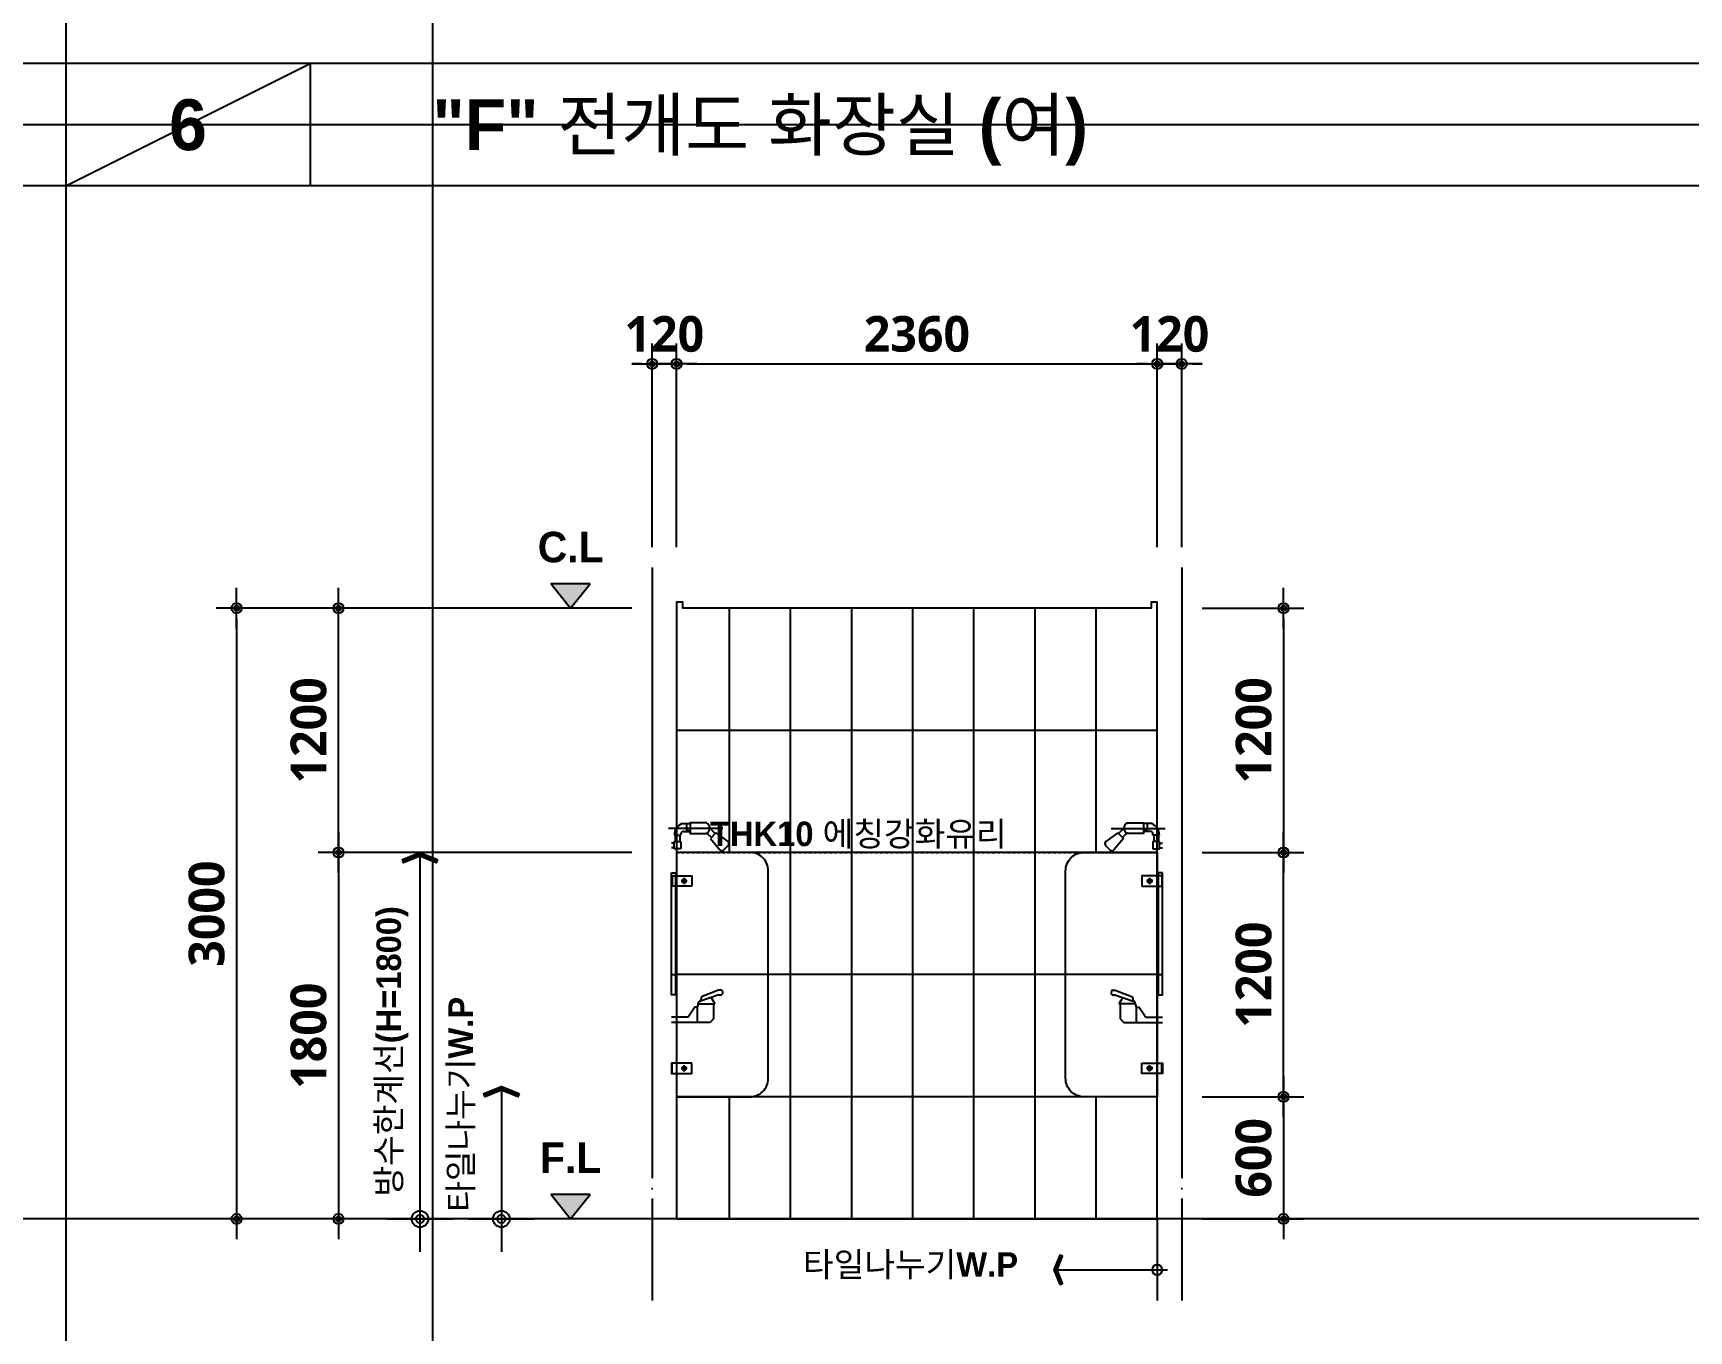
# Model space of a CAD drawing. Header units: millimetres. Extents: x 0 to 336000, y 0 to 30768.
# Drawn here: x 94008 to 102138, y 15100 to 21475 of the extents above; entities that cross this region are included whole.
import ezdxf
from ezdxf.enums import TextEntityAlignment as Align

# ---------------------------------------------------------------- set-up
doc = ezdxf.new("R2010")
doc.units = ezdxf.units.MM
doc.header["$LTSCALE"] = 50
doc.linetypes.add('CEN', pattern=[62, 60, -1, 0, -1])
doc.linetypes.add('HID', pattern=[0.5, 0.25, -0.25])
doc.layers.get('Defpoints').update_dxf_attribs({"color": 153})
for name, color, linetype in [('A-ANNO-GRA1', 7, 'Continuous'), ('A-ANNO-LEAD', 4, 'Continuous'), ('A-ANNO-SYMB', 7, 'Continuous'), ('A-ANNO-TEXT1', 7, 'Continuous'), ('A-CEN', 1, 'CEN'), ('A-FLOR-TOIL-ELE2', 4, 'Continuous'), ('A-FLOR-TOIL-TILE', 8, 'Continuous'), ('A-FLOR-TOIL-WALL', 6, 'Continuous'), ('A-ST-AXIS-DIM', 7, 'Continuous'), ('CEN', 1, 'Continuous'), ('DIM', 7, 'Continuous'), ('ELE2', 3, 'Continuous'), ('HID', 7, 'HID'), ('TIL', 8, 'Continuous')]:
    doc.layers.add(name, color=color, linetype=linetype)
doc.layers.add('G(그리드1)', color=185, linetype='Continuous', plot=False)
doc.layers.add('G(그리드2)', color=235, linetype='Continuous', plot=False)
doc.styles.add('2020음성 1차', font='나눔고딕Bold.ttf')
doc.styles.add('SH_진천_나눔', font='')
doc.styles.get('SH_진천_나눔').set_extended_font_data('NanumGothic', bold=True)
doc.dimstyles.new('SHP 50', dxfattribs={"dimscale": 50, "dimtxt": 3.5, "dimasz": 1, "dimexe": 2, "dimexo": 2, "dimgap": 1, "dimtad": 1, "dimdec": 0, "dimzin": 0, "dimdsep": 46, "dimtxsty": 'SH_진천_나눔', "dimblk": 'DIMDOT', "dimcen": 0.09, "dimclrd": 256, "dimclre": 256, "dimclrt": 3, "dimadec": 0, "dimazin": 1, "dimtfac": 1, "dimtdec": 0, "dimtix": 1, "dimtmove": 2, "dimatfit": 0, "dimldrblk": 'DIMDOT', "dimfxl": 1, "dimtolj": 1, "dimtzin": 0, "dimlwd": -1, "dimlwe": -1, "dimarcsym": 0})

# ---------------------------------------------------------------- blocks, each defined once
blk = doc.blocks.new('DIMDOT')
at = {"color": 0}
blk.add_line((-2, 0), (2, 0), dxfattribs=at)
for radius in [0.5, 0.25]:
    blk.add_circle((0, 0), radius, dxfattribs=at)
blk = doc.blocks.new('*D21333')
at = {"layer": 'A-ST-AXIS-DIM'}
for p, q in [((97047.4, 18950), (97047.4, 19950)), ((97167.4, 18950), (97167.4, 19950)), ((96997.4, 19850), (96947.4, 19850)), ((97167.4, 19850), (97047.4, 19850)), ((97217.4, 19850), (97267.4, 19850))]:
    blk.add_line(p, q, dxfattribs=at)
at = {"layer": 'Defpoints', "color": 0}
for p in [(97047.4, 19850), (97047.4, 18850), (97167.4, 18850)]:
    blk.add_point(p, dxfattribs=at)
at = {"layer": 'A-ST-AXIS-DIM', "linetype": 'ByBlock', "xscale": 50, "yscale": 50, "zscale": 50}
blk.add_blockref('DIMDOT', (97047.4, 19850), dxfattribs=at)
at = {"layer": 'A-ST-AXIS-DIM', "linetype": 'ByBlock', "xscale": 50, "yscale": 50, "zscale": 50, "rotation": 180}
blk.add_blockref('DIMDOT', (97167.4, 19850), dxfattribs=at)
at = {"layer": 'A-ST-AXIS-DIM', "color": 3, "insert": (97107.4, 19996.2), "char_height": 175, "attachment_point": 5, "style": 'SH_진천_나눔'}
blk.add_mtext('\\A1;120', dxfattribs=at)
blk = doc.blocks.new('*D21334')
at = {"layer": 'A-ST-AXIS-DIM'}
for p, q in [((97167.4, 18950), (97167.4, 19950)), ((99527.4, 18950), (99527.4, 19950)), ((97217.4, 19850), (99477.4, 19850))]:
    blk.add_line(p, q, dxfattribs=at)
at = {"layer": 'Defpoints', "color": 0}
for p in [(99527.4, 19850), (97167.4, 18850), (99527.4, 18850)]:
    blk.add_point(p, dxfattribs=at)
at = {"layer": 'A-ST-AXIS-DIM', "linetype": 'ByBlock', "xscale": 50, "yscale": 50, "zscale": 50, "rotation": 180}
blk.add_blockref('DIMDOT', (97167.4, 19850), dxfattribs=at)
at = {"layer": 'A-ST-AXIS-DIM', "linetype": 'ByBlock', "xscale": 50, "yscale": 50, "zscale": 50}
blk.add_blockref('DIMDOT', (99527.4, 19850), dxfattribs=at)
at = {"layer": 'A-ST-AXIS-DIM', "color": 3, "insert": (98347.4, 19996.6), "char_height": 175, "attachment_point": 5, "style": 'SH_진천_나눔'}
blk.add_mtext('\\A1;2360', dxfattribs=at)
blk = doc.blocks.new('*D21335')
at = {"layer": 'A-ST-AXIS-DIM'}
for p, q in [((99527.4, 18950), (99527.4, 19950)), ((99647.4, 18950), (99647.4, 19950)), ((99477.4, 19850), (99427.4, 19850)), ((99527.4, 19850), (99647.4, 19850)), ((99697.4, 19850), (99747.4, 19850))]:
    blk.add_line(p, q, dxfattribs=at)
at = {"layer": 'Defpoints', "color": 0}
for p in [(99647.4, 19850), (99527.4, 18850), (99647.4, 18850)]:
    blk.add_point(p, dxfattribs=at)
at = {"layer": 'A-ST-AXIS-DIM', "linetype": 'ByBlock', "xscale": 50, "yscale": 50, "zscale": 50}
blk.add_blockref('DIMDOT', (99527.4, 19850), dxfattribs=at)
at = {"layer": 'A-ST-AXIS-DIM', "linetype": 'ByBlock', "xscale": 50, "yscale": 50, "zscale": 50, "rotation": 180}
blk.add_blockref('DIMDOT', (99647.4, 19850), dxfattribs=at)
at = {"layer": 'A-ST-AXIS-DIM', "color": 3, "insert": (99587.4, 19996.2), "char_height": 175, "attachment_point": 5, "style": 'SH_진천_나눔'}
blk.add_mtext('\\A1;120', dxfattribs=at)
blk = doc.blocks.new('*D21336')
at = {"layer": 'A-ST-AXIS-DIM'}
for p, q in [((96947.4, 18650), (94907.4, 18650)), ((95007.4, 18600), (95007.4, 15700)), ((96947.4, 15650), (94907.4, 15650))]:
    blk.add_line(p, q, dxfattribs=at)
at = {"layer": 'Defpoints', "color": 0}
for p in [(97047.4, 18650), (95007.4, 15650), (97047.4, 15650)]:
    blk.add_point(p, dxfattribs=at)
at = {"layer": 'A-ST-AXIS-DIM', "linetype": 'ByBlock', "xscale": 50, "yscale": 50, "zscale": 50}
for p, rotation in [((95007.4, 18650), 90), ((95007.4, 15650), 270)]:
    blk.add_blockref('DIMDOT', p, dxfattribs=dict(at, rotation=rotation))
at = {"layer": 'A-ST-AXIS-DIM', "color": 3, "insert": (94860.8, 17150), "char_height": 175, "attachment_point": 5, "rotation": 90, "style": 'SH_진천_나눔'}
blk.add_mtext('\\A1;3000', dxfattribs=at)
blk = doc.blocks.new('*D21337')
at = {"layer": 'A-ST-AXIS-DIM'}
for p, q in [((96947.4, 18650), (95407.4, 18650)), ((95507.4, 17500), (95507.4, 18600)), ((96947.4, 17450), (95407.4, 17450))]:
    blk.add_line(p, q, dxfattribs=at)
at = {"layer": 'Defpoints', "color": 0}
for p in [(95507.4, 18650), (97047.4, 18650), (97047.4, 17450)]:
    blk.add_point(p, dxfattribs=at)
at = {"layer": 'A-ST-AXIS-DIM', "linetype": 'ByBlock', "xscale": 50, "yscale": 50, "zscale": 50}
for p, rotation in [((95507.4, 18650), 90), ((95507.4, 17450), 270)]:
    blk.add_blockref('DIMDOT', p, dxfattribs=dict(at, rotation=rotation))
at = {"layer": 'A-ST-AXIS-DIM', "color": 3, "insert": (95361.2, 18050), "char_height": 175, "attachment_point": 5, "rotation": 90, "style": 'SH_진천_나눔'}
blk.add_mtext('\\A1;1200', dxfattribs=at)
blk = doc.blocks.new('*D21338')
at = {"layer": 'A-ST-AXIS-DIM'}
for p, q in [((96947.4, 17450), (95407.4, 17450)), ((95507.4, 17400), (95507.4, 15700)), ((96947.4, 15650), (95407.4, 15650))]:
    blk.add_line(p, q, dxfattribs=at)
at = {"layer": 'Defpoints', "color": 0}
for p in [(97047.4, 17450), (95507.4, 15650), (97047.4, 15650)]:
    blk.add_point(p, dxfattribs=at)
at = {"layer": 'A-ST-AXIS-DIM', "linetype": 'ByBlock', "xscale": 50, "yscale": 50, "zscale": 50}
for p, rotation in [((95507.4, 17450), 90), ((95507.4, 15650), 270)]:
    blk.add_blockref('DIMDOT', p, dxfattribs=dict(at, rotation=rotation))
at = {"layer": 'A-ST-AXIS-DIM', "color": 3, "insert": (95360.8, 16550), "char_height": 175, "attachment_point": 5, "rotation": 90, "style": 'SH_진천_나눔'}
blk.add_mtext('\\A1;1800', dxfattribs=at)
blk = doc.blocks.new('*D21339')
at = {"layer": 'A-ST-AXIS-DIM'}
for p, q in [((99747.4, 17450), (100247.4, 17450)), ((100147.4, 16300), (100147.4, 17400)), ((99747.4, 16250), (100247.4, 16250))]:
    blk.add_line(p, q, dxfattribs=at)
at = {"layer": 'Defpoints', "color": 0}
for p in [(99647.4, 17450), (100147.4, 17450), (99647.4, 16250)]:
    blk.add_point(p, dxfattribs=at)
at = {"layer": 'A-ST-AXIS-DIM', "linetype": 'ByBlock', "xscale": 50, "yscale": 50, "zscale": 50}
for p, rotation in [((100147.4, 17450), 90), ((100147.4, 16250), 270)]:
    blk.add_blockref('DIMDOT', p, dxfattribs=dict(at, rotation=rotation))
at = {"layer": 'A-ST-AXIS-DIM', "color": 3, "insert": (100001.2, 16850), "char_height": 175, "attachment_point": 5, "rotation": 90, "style": 'SH_진천_나눔'}
blk.add_mtext('\\A1;1200', dxfattribs=at)
blk = doc.blocks.new('*D21340')
at = {"layer": 'A-ST-AXIS-DIM'}
for p, q in [((99747.4, 18650), (100247.4, 18650)), ((100147.4, 18600), (100147.4, 17500)), ((99747.4, 17450), (100247.4, 17450))]:
    blk.add_line(p, q, dxfattribs=at)
at = {"layer": 'Defpoints', "color": 0}
for p in [(99647.4, 18650), (99647.4, 17450), (100147.4, 17450)]:
    blk.add_point(p, dxfattribs=at)
at = {"layer": 'A-ST-AXIS-DIM', "linetype": 'ByBlock', "xscale": 50, "yscale": 50, "zscale": 50}
for p, rotation in [((100147.4, 18650), 90), ((100147.4, 17450), 270)]:
    blk.add_blockref('DIMDOT', p, dxfattribs=dict(at, rotation=rotation))
at = {"layer": 'A-ST-AXIS-DIM', "color": 3, "insert": (100001.2, 18050), "char_height": 175, "attachment_point": 5, "rotation": 90, "style": 'SH_진천_나눔'}
blk.add_mtext('\\A1;1200', dxfattribs=at)
blk = doc.blocks.new('ARROWX')
blk.add_lwpolyline([(-0.2, -0.5), (-0.293, -0.463), (-0.108, 0), (-0.293, 0.463), (-0.2, 0.5), (0, 0)], close=True)
for points in [[(-0.2, 0.5), (-0.293, 0.463), (0, 0), (-0.108, 0)], [(0, 0), (-0.108, 0), (-0.2, -0.5), (-0.293, -0.463)]]:
    blk.add_solid(points)
blk = doc.blocks.new('Z_DOT')
at = {"layer": 'DIM', "color": 0}
for p, q in [((0, -3), (0, 3)), ((-3, 0), (3, 0))]:
    blk.add_line(p, q, dxfattribs=at)
for radius in [0.75, 0.375]:
    blk.add_circle((0, 0), radius, dxfattribs=at)
blk = doc.blocks.new('*D21341')
at = {"layer": 'A-ST-AXIS-DIM'}
for p, q in [((99747.4, 16250), (100247.4, 16250)), ((100147.4, 16200), (100147.4, 15700)), ((99747.4, 15650), (100247.4, 15650))]:
    blk.add_line(p, q, dxfattribs=at)
at = {"layer": 'Defpoints', "color": 0}
for p in [(99647.4, 16250), (99647.4, 15650), (100147.4, 15650)]:
    blk.add_point(p, dxfattribs=at)
at = {"layer": 'A-ST-AXIS-DIM', "linetype": 'ByBlock', "xscale": 50, "yscale": 50, "zscale": 50}
for p, rotation in [((100147.4, 16250), 90), ((100147.4, 15650), 270)]:
    blk.add_blockref('DIMDOT', p, dxfattribs=dict(at, rotation=rotation))
at = {"layer": 'A-ST-AXIS-DIM', "color": 3, "insert": (100000.8, 15950), "char_height": 175, "attachment_point": 5, "rotation": 90, "style": 'SH_진천_나눔'}
blk.add_mtext('\\A1;600', dxfattribs=at)
blk = doc.blocks.new('_CIDOTB')
at = {"color": 0, "linetype": 'ByBlock'}
blk.add_line((2, 0), (-1, 0), dxfattribs=at)
blk.add_circle((0, 0), 0.5, dxfattribs=at)

msp = doc.modelspace()

# ---------------------------------------------------------------- hatches: boundary and pattern name
at = {"layer": 'A-ANNO-SYMB', "transparency": 33554687}
h = msp.add_hatch(color=256, dxfattribs=at)
h.dxf.hatch_style = 1
h.paths.add_polyline_path([(96742.9, 18770.5), (96551.9, 18770.5), (96647.4, 18650)])
h = msp.add_hatch(color=256, dxfattribs=at)
h.dxf.hatch_style = 1
h.paths.add_polyline_path([(96742.9, 15770.5), (96551.9, 15770.5), (96647.4, 15650)])

# ---------------------------------------------------------------- linework, layer by layer
at = {"layer": 'A-ANNO-GRA1'}
for p, q in [((94168.7, 27100), (94168.7, 1600)), ((119874.8, 21325), (85600, 21325)), ((95368.7, 21325), (95368.7, 20725)), ((119874.8, 20725), (85600, 20725))]:
    msp.add_line(p, q, dxfattribs=at)
at = {"layer": 'A-ANNO-LEAD'}
msp.add_lwpolyline([(99326.4, 17301.5, 0, 40, 0), (99259.6, 17401.2, 0, 0, 0), (99171.3, 17532.8, 0, 0, 0), (98921.3, 17532.8, 0, 0, 0)], format="xyseb", dxfattribs=at)
at = {"layer": 'A-ANNO-SYMB'}
for p, q in [((95907.4, 17431.4), (95907.4, 15751.4)), ((96307.4, 16275.4), (96307.4, 15812)), ((99041.3, 15400), (99427.4, 15400))]:
    msp.add_line(p, q, dxfattribs=at)
at = {"layer": 'A-ANNO-SYMB', "transparency": 33554687}
for points in [[(96742.9, 18770.5), (96551.9, 18770.5), (96647.4, 18650)], [(96742.9, 15770.5), (96551.9, 15770.5), (96647.4, 15650)]]:
    msp.add_lwpolyline(points, close=True, dxfattribs=at)
at = {"layer": 'A-CEN'}
for p, q in [((97047.4, 18850), (97047.4, 15250)), ((99647.4, 18850), (99647.4, 15250))]:
    msp.add_line(p, q, dxfattribs=at)
at = {"layer": 'A-FLOR-TOIL-ELE2'}
for p, q in [((97393.7, 17567.9), (97128.4, 17567.9)), ((97195.2, 17591.7), (97234.9, 17591.7)), ((97216.7, 17591.7), (97216.7, 17553.7)), ((97330.6, 17570.2), (97357, 17543.8)), ((99301.1, 17567.9), (99566.4, 17567.9)), ((99364.2, 17570.2), (99337.8, 17543.8)), ((99499.6, 17591.7), (99460, 17591.7)), ((99478.1, 17591.7), (99478.1, 17553.7)), ((97155.6, 17496), (97142.4, 17496)), ((97155.6, 17504.2), (97188.6, 17504.2)), ((97155.6, 17467.9), (97155.6, 17504.2)), ((97157.3, 17535.6), (97188.6, 17535.6)), ((97160.6, 17533.9), (97160.6, 17535.6)), ((97160.6, 17533.9), (97160.6, 17504.2)), ((97183.7, 17533.9), (97183.7, 17535.6)), ((97183.7, 17533.9), (97183.7, 17504.2)), ((97188.6, 17535.6), (97188.6, 17541.2)), ((97188.6, 17504.2), (97188.6, 17467.9)), ((97201.2, 17553.7), (97234.9, 17553.7)), ((97216.7, 17558.7), (97234.9, 17558.7)), ((97316.5, 17544.9), (97338.6, 17524)), ((97360.3, 17547.1), (97333.9, 17519.1)), ((97333.9, 17519.1), (97379.9, 17463.3)), ((97360.3, 17547.1), (97419.8, 17503.5)), ((97421.1, 17484.4), (97398.3, 17462.2)), ((99273.7, 17484.4), (99296.5, 17462.2)), ((99334.5, 17547.1), (99275.1, 17503.5)), ((99360.9, 17519.1), (99314.9, 17463.3)), ((99334.5, 17547.1), (99360.9, 17519.1)), ((99378.4, 17544.9), (99356.2, 17524)), ((99478.1, 17558.7), (99460, 17558.7)), ((99493.6, 17553.7), (99460, 17553.7)), ((99506.2, 17535.6), (99506.2, 17541.2)), ((99537.6, 17535.6), (99506.2, 17535.6)), ((99539.2, 17504.2), (99506.2, 17504.2)), ((99506.2, 17504.2), (99506.2, 17467.9)), ((99511.1, 17533.9), (99511.1, 17535.6)), ((99511.1, 17533.9), (99511.1, 17504.2)), ((99534.3, 17533.9), (99534.3, 17535.6)), ((99534.3, 17533.9), (99534.3, 17504.2)), ((99539.2, 17467.9), (99539.2, 17504.2)), ((99539.2, 17496), (99552.4, 17496)), ((97155.6, 17472.9), (97142.4, 17472.9)), ((97188.6, 17467.9), (97155.6, 17467.9)), ((99506.2, 17467.9), (99539.2, 17467.9)), ((99539.2, 17472.9), (99552.4, 17472.9)), ((97142.4, 17285), (97142.4, 17335)), ((97204.9, 17325), (97204.9, 17295)), ((99489.9, 17325), (99489.9, 17295)), ((99552.4, 17285), (99552.4, 17335)), ((97189.9, 17310), (97219.9, 17310)), ((99504.9, 17310), (99474.9, 17310)), ((97375.1, 16751.5), (97285.6, 16718.9)), ((97373.3, 16773.9), (97289.1, 16741.2)), ((97387.1, 16773.9), (97373.3, 16773.9)), ((99307.7, 16773.9), (99321.5, 16773.9)), ((99319.8, 16751.5), (99409.2, 16718.9)), ((99321.5, 16773.9), (99405.7, 16741.2)), ((97256.4, 16689.6), (97223.7, 16641.5)), ((97270.2, 16689.6), (97256.4, 16689.6)), ((97270.2, 16689.6), (97274.9, 16706.8)), ((97270.2, 16615.7), (97270.2, 16689.6)), ((97273.6, 16706.8), (97278.8, 16718.9)), ((97273.6, 16706.8), (97355.4, 16706.8)), ((97278.8, 16718.9), (97285.6, 16718.9)), ((97289.1, 16741.2), (97285.6, 16718.9)), ((97337.2, 16737.8), (97355.4, 16706.8)), ((97349.3, 16706.8), (97349.3, 16632.9)), ((99357.6, 16737.8), (99339.4, 16706.8)), ((99421.2, 16706.8), (99339.4, 16706.8)), ((99345.6, 16706.8), (99345.6, 16632.9)), ((99405.7, 16741.2), (99409.2, 16718.9)), ((99416.1, 16718.9), (99409.2, 16718.9)), ((99421.2, 16706.8), (99416.1, 16718.9)), ((99424.7, 16689.6), (99420, 16706.8)), ((99424.7, 16615.7), (99424.7, 16689.6)), ((99424.7, 16689.6), (99438.4, 16689.6)), ((99438.4, 16689.6), (99471.1, 16641.5)), ((97223.7, 16641.5), (97142.4, 16641.5)), ((97270.2, 16615.7), (97142.4, 16615.7)), ((97332.1, 16615.7), (97270.2, 16615.7)), ((97349.3, 16632.9), (97332.1, 16615.7)), ((99345.6, 16632.9), (99362.8, 16615.7)), ((99362.8, 16615.7), (99424.7, 16615.7)), ((99424.7, 16615.7), (99552.4, 16615.7)), ((99471.1, 16641.5), (99552.4, 16641.5)), ((97142.4, 16415), (97142.4, 16365)), ((97189.9, 16390), (97219.9, 16390)), ((97204.9, 16375), (97204.9, 16405)), ((99504.9, 16390), (99474.9, 16390)), ((99489.9, 16375), (99489.9, 16405)), ((99552.4, 16415), (99552.4, 16365)), ((97172.4, 16250), (97532.4, 16250)), ((99522.4, 16250), (99162.4, 16250))]:
    msp.add_line(p, q, dxfattribs=at)
for points in [[(97314.1, 17595), (97234.9, 17595), (97234.9, 17543.8), (97314.3, 17543.8)], [(99380.7, 17595), (99460, 17595), (99460, 17543.8), (99380.5, 17543.8)]]:
    msp.add_lwpolyline(points, dxfattribs=at)
for points in [[(97142.4, 17350), (97162.4, 17350), (97162.4, 16750), (97142.4, 16750)], [(97242.4, 17285), (97142.4, 17285), (97142.4, 17335), (97242.4, 17335)], [(97145.4, 17285), (97142.4, 17285), (97142.4, 17335), (97145.4, 17335)], [(99452.4, 17285), (99552.4, 17285), (99552.4, 17335), (99452.4, 17335)], [(99552.4, 17350), (99532.4, 17350), (99532.4, 16750), (99552.4, 16750)], [(99549.4, 17285), (99552.4, 17285), (99552.4, 17335), (99549.4, 17335)], [(97242.4, 16415), (97142.4, 16415), (97142.4, 16365), (97242.4, 16365)], [(97145.4, 16415), (97142.4, 16415), (97142.4, 16365), (97145.4, 16365)], [(99452.4, 16415), (99552.4, 16415), (99552.4, 16365), (99452.4, 16365)], [(99549.4, 16415), (99552.4, 16415), (99552.4, 16365), (99549.4, 16365)]]:
    msp.add_lwpolyline(points, close=True, dxfattribs=at)
for centre in [(97204.9, 17310), (99489.9, 17310), (97204.9, 16390), (99489.9, 16390)]:
    msp.add_circle(centre, 10, dxfattribs=at)
for centre, radius, start, end in [((97212.9, 17538.9), 55.7, 108.44262, 183.3809), ((97302.8, 17569.3), 28, 294.42444, 66.11158), ((99392.1, 17569.3), 28, 113.88842, 245.57556), ((99482, 17538.9), 55.7, 356.6191, 71.55738), ((97201.2, 17541.2), 12.5, 90, 180), ((97412.3, 17493.4), 12.5, 314.18117, 53.70686), ((99282.5, 17493.4), 12.5, 126.29314, 225.81883), ((99493.6, 17541.2), 12.5, 0, 90), ((97389.6, 17471.2), 12.5, 219.48414, 314.18117), ((99305.3, 17471.2), 12.5, 225.81883, 320.51586), ((97381.9, 16762.3), 12.7, 237.73352, 65.64511), ((99313, 16762.3), 12.7, 114.35489, 302.26648)]:
    msp.add_arc(centre, radius, start, end, dxfattribs=at)
at = {"layer": 'A-FLOR-TOIL-TILE'}
for p, q in [((97427.4, 17450), (97427.4, 18650)), ((97727.4, 15650), (97727.4, 18650)), ((98027.4, 15650), (98027.4, 18650)), ((98327.4, 15650), (98327.4, 18650)), ((98627.4, 15650), (98627.4, 18650)), ((98927.4, 15650), (98927.4, 18650)), ((99227.4, 17450), (99227.4, 18650)), ((99527.4, 18050), (97167.4, 18050)), ((99527.4, 17450), (97167.4, 17450)), ((99527.4, 16850), (97167.4, 16850)), ((99527.4, 16250), (97167.4, 16250)), ((97427.4, 15650), (97427.4, 16250)), ((99227.4, 15650), (99227.4, 16250))]:
    msp.add_line(p, q, dxfattribs=at)
at = {"layer": 'A-FLOR-TOIL-WALL'}
for points in [[(97617.4, 17360, 0.414214), (97527.4, 17450), (97167.4, 17450), (97167.4, 16250), (97527.4, 16250, 0.414214), (97617.4, 16340)], [(99077.4, 17360, -0.414214), (99167.4, 17450), (99527.4, 17450), (99527.4, 16250), (99167.4, 16250, -0.414214), (99077.4, 16340)]]:
    msp.add_lwpolyline(points, format="xyb", close=True, dxfattribs=at)
at = {"layer": 'CEN'}
msp.add_line((99527.4, 15650), (99527.4, 15250), dxfattribs=at)
at = {"layer": 'ELE2'}
msp.add_lwpolyline([(99527.4, 18650), (99527.4, 18680), (99497.4, 18680), (99497.4, 18650), (97197.4, 18650), (97197.4, 18680), (97167.4, 18680), (97167.4, 18650), (97167.4, 15650), (99527.4, 15650)], close=True, dxfattribs=at)
at = {"layer": 'G(그리드1)'}
msp.add_line((120474.8, 15650), (85000, 15650), dxfattribs=at)
at = {"layer": 'G(그리드2)'}
for p, q in [((95968.7, 27100), (95968.7, 1000)), ((94168.7, 20725), (95368.7, 21325)), ((120474.8, 21025), (85000, 21025))]:
    msp.add_line(p, q, dxfattribs=at)
at = {"layer": 'HID'}
msp.add_line((97167.4, 17450), (99527.4, 17450), dxfattribs=at)
at = {"layer": 'TIL'}
for p, q in [((97142.4, 16850), (97167.4, 16850)), ((99527.4, 16850), (99552.4, 16850))]:
    msp.add_line(p, q, dxfattribs=at)

# ---------------------------------------------------------------- block references
at = {"layer": 'A-ANNO-SYMB'}
for name, p, xscale, yscale, zscale, rotation in [('ARROWX', (95907.4, 17450), 172.7999999999884, 172.7999999999884, 172.7999999999884, 90), ('ARROWX', (96307.4, 16301.2), 172.7999999999884, 172.7999999999884, 172.7999999999884, 90), ('Z_DOT', (95907.4, 15650), 54, 54, 54, 270), ('Z_DOT', (96307.4, 15650), 54, 54, 54, 270)]:
    msp.add_blockref(name, p, dxfattribs=dict(at, xscale=xscale, yscale=yscale, zscale=zscale, rotation=rotation))
for name, p, xscale, yscale, zscale in [('ARROWX', (99019.8, 15400), -144, 144, 144), ('_CIDOTB', (99527.4, 15400), -50, 50, 50)]:
    msp.add_blockref(name, p, dxfattribs=dict(at, xscale=xscale, yscale=yscale, zscale=zscale))

# ---------------------------------------------------------------- texts
at = {"layer": 'A-ANNO-TEXT1', "style": '2020음성 1차'}
for s, height, p in [('6', 250, (94768.7, 21025)), ('C.L', 150, (96647.4, 18950.5)), ('F.L', 150, (96647.4, 15950.5))]:
    msp.add_text(s, height=height, dxfattribs=at).set_placement(p, align=Align.MIDDLE_CENTER)
for s, height, p in [('"F" 전개도 화장실 (여)', 250, (95968.7, 21025)), ('타일나누기W.P', 120, (97788.1, 15426.4))]:
    msp.add_text(s, height=height, dxfattribs=at).set_placement(p, align=Align.MIDDLE_LEFT)
msp.add_text('THK10 에칭강화유리', height=120, dxfattribs=at).set_placement((97331.5, 17481.6))
at = {"layer": 'A-ANNO-TEXT1', "color": 1, "style": '2020음성 1차'}
msp.add_text('방수한계선(H=1800)', height=120, rotation=90, dxfattribs=at).set_placement((95814.1, 15760))
at = {"layer": 'A-ANNO-TEXT1', "style": '2020음성 1차'}
msp.add_text('타일나누기W.P', height=120, rotation=90, dxfattribs=at).set_placement((96167.2, 15684.9))

# ---------------------------------------------------------------- dimensions: what is measured, and where the dimension line sits
at = {"layer": 'A-ST-AXIS-DIM'}
dim = msp.add_linear_dim(base=(97047.4, 19850), p1=(97167.4, 18850), p2=(97047.4, 18850), dimstyle='SHP 50', override={"dimtxsty": 'SH_진천_나눔', "dimldrblk": 'DIMDOT'}, dxfattribs=at)
dim.commit()
dim.dimension.update_dxf_attribs({"geometry": '*D21333', "text_midpoint": (97107.4, 19996.2)})
for base, p1, p2, angle, picture, middle in [((99527.4, 19850), (97167.4, 18850), (99527.4, 18850), 180, '*D21334', (98347.4, 19996.6)), ((99647.4, 19850), (99527.4, 18850), (99647.4, 18850), 180, '*D21335', (99587.4, 19996.2)), ((95007.4, 15650), (97047.4, 18650), (97047.4, 15650), 270, '*D21336', (94860.8, 17150)), ((95507.4, 18650), (97047.4, 17450), (97047.4, 18650), 90, '*D21337', (95361.2, 18050)), ((100147.4, 17450), (99647.4, 18650), (99647.4, 17450), 270, '*D21340', (100001.2, 18050)), ((95507.4, 15650), (97047.4, 17450), (97047.4, 15650), 270, '*D21338', (95360.8, 16550)), ((100147.4, 17450), (99647.4, 16250), (99647.4, 17450), 90, '*D21339', (100001.2, 16850)), ((100147.4, 15650), (99647.4, 16250), (99647.4, 15650), 270, '*D21341', (100000.8, 15950))]:
    dim = msp.add_linear_dim(base=base, p1=p1, p2=p2, angle=angle, dimstyle='SHP 50', override={"dimtxsty": 'SH_진천_나눔', "dimldrblk": 'DIMDOT'}, dxfattribs=at)
    dim.commit()
    dim.dimension.update_dxf_attribs({"geometry": picture, "text_midpoint": middle})

doc.saveas('drawing.dxf')
